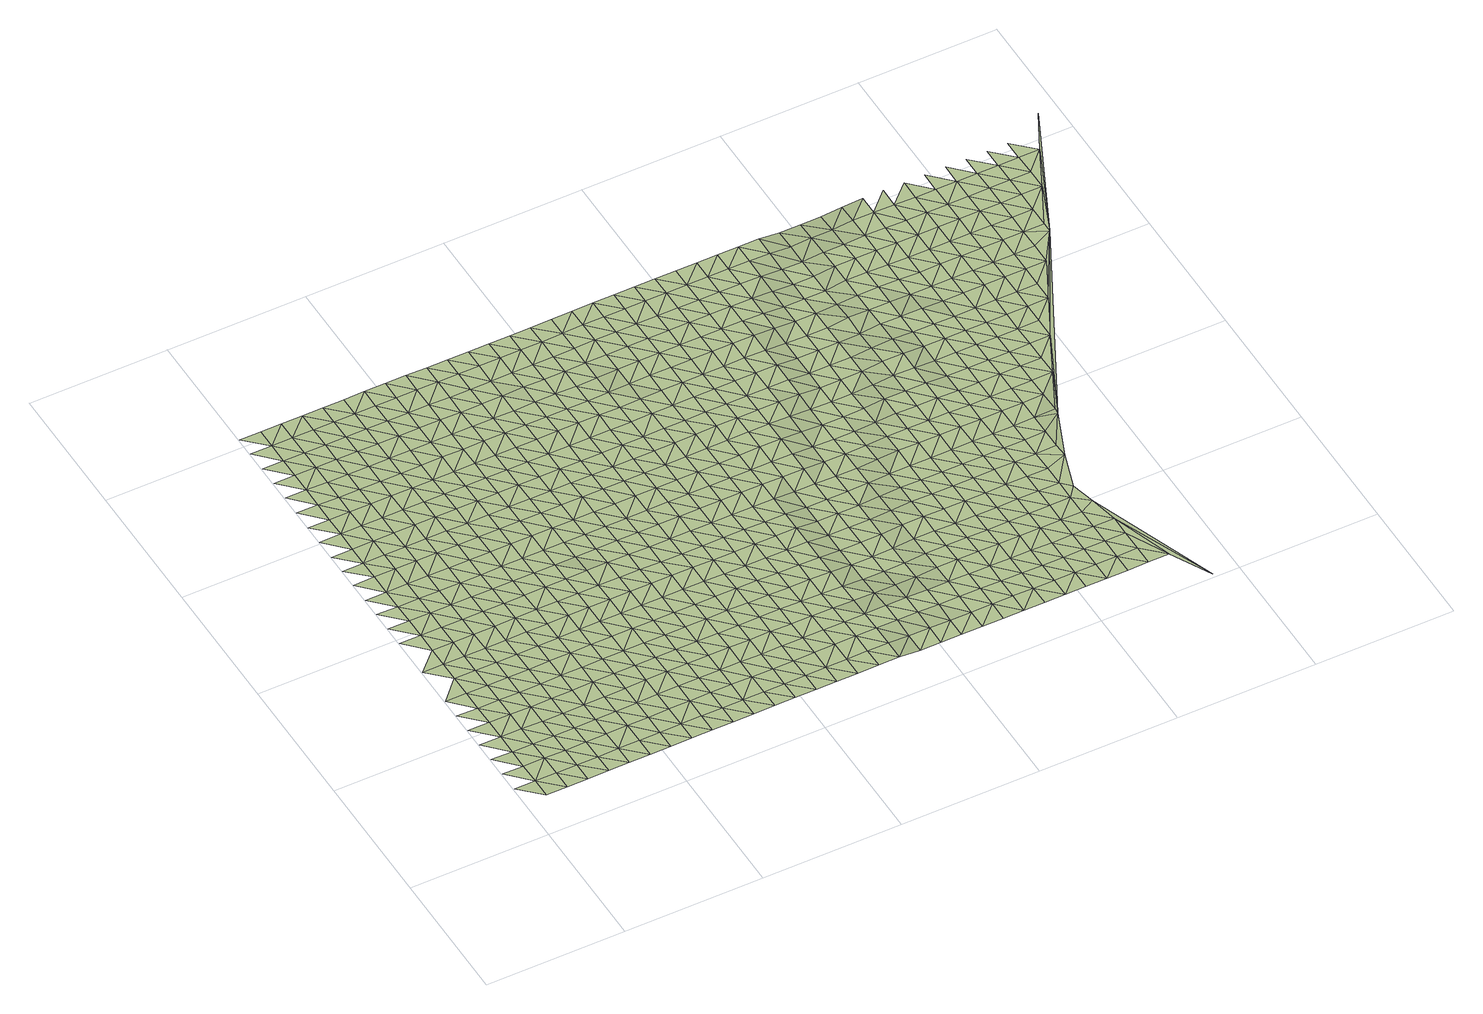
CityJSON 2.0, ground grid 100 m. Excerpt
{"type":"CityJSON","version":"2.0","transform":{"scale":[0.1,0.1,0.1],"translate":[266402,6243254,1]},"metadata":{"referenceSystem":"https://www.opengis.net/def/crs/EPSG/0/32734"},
"CityObjects":{
"terrain1":{"type":"TINRelief","geometry":[{"type":"CompositeSurface","lod":"1","boundaries":[[[0,1,2]],[[3,4,0]],[[0,2,5]],[[6,7,3]],[[8,9,6]],[[3,0,10]],[[5,11,0]],[[6,3,10]],[[0,11,10]],[[12,13,8]],[[8,6,14]],[[15,12,16]],[[11,5,17]],[[10,14,6]],[[18,16,19]],[[10,11,20]],[[8,21,12]],[[14,22,8]],[[17,20,11]],[[18,19,23]],[[16,12,21]],[[8,22,21]],[[24,14,10]],[[20,24,10]],[[16,25,19]],[[26,23,27]],[[28,22,14]],[[25,16,21]],[[20,17,29]],[[26,27,30]],[[24,28,14]],[[19,31,23]],[[19,25,31]],[[24,20,32]],[[21,22,33]],[[28,34,22]],[[23,35,27]],[[36,37,30]],[[20,29,32]],[[25,21,33]],[[22,34,33]],[[35,23,31]],[[28,24,38]],[[39,40,36]],[[32,38,24]],[[30,27,41]],[[25,42,31]],[[27,35,43]],[[34,28,44]],[[42,25,33]],[[30,41,36]],[[32,29,45]],[[27,43,41]],[[46,47,39]],[[38,44,28]],[[35,31,48]],[[49,33,34]],[[48,31,42]],[[50,38,32]],[[51,52,46]],[[34,44,49]],[[39,36,53]],[[35,54,43]],[[36,41,55]],[[50,32,45]],[[42,33,56]],[[54,35,48]],[[46,39,53]],[[57,44,38]],[[36,55,53]],[[49,56,33]],[[58,59,51]],[[50,57,38]],[[43,60,41]],[[48,42,61]],[[43,54,62]],[[51,46,63]],[[44,64,49]],[[65,58,66]],[[56,61,42]],[[60,55,41]],[[50,45,67]],[[43,62,60]],[[53,63,46]],[[57,64,44]],[[48,68,54]],[[69,56,49]],[[70,71,66]],[[48,61,68]],[[55,72,53]],[[51,73,58]],[[63,74,51]],[[64,69,49]],[[57,50,75]],[[62,54,76]],[[55,60,72]],[[50,67,77]],[[78,61,56]],[[66,58,73]],[[79,80,70]],[[51,74,73]],[[68,76,54]],[[81,63,53]],[[64,57,75]],[[50,77,75]],[[69,78,56]],[[81,53,72]],[[62,82,60]],[[68,61,83]],[[84,79,85]],[[76,86,62]],[[70,66,87]],[[88,74,63]],[[69,64,89]],[[73,90,66]],[[78,83,61]],[[72,60,82]],[[91,77,67]],[[62,86,82]],[[81,88,63]],[[75,89,64]],[[87,79,70]],[[92,76,68]],[[87,66,90]],[[93,94,85]],[[83,92,68]],[[77,95,75]],[[72,96,81]],[[78,69,97]],[[73,74,98]],[[88,99,74]],[[89,100,69]],[[101,86,76]],[[102,103,93]],[[96,72,82]],[[77,91,95]],[[85,79,104]],[[78,97,83]],[[73,98,90]],[[79,87,105]],[[74,99,98]],[[69,100,97]],[[92,101,76]],[[106,89,75]],[[93,85,104]],[[88,81,107]],[[108,109,102]],[[105,104,79]],[[81,96,110]],[[106,75,95]],[[86,111,82]],[[87,90,112]],[[101,113,86]],[[88,107,99]],[[114,92,83]],[[115,100,89]],[[81,110,107]],[[112,90,98]],[[83,97,116]],[[96,82,111]],[[102,93,117]],[[95,91,118]],[[119,120,108]],[[86,113,111]],[[106,115,89]],[[121,105,87]],[[101,92,114]],[[104,117,93]],[[83,116,114]],[[100,122,97]],[[112,121,87]],[[123,106,95]],[[96,124,110]],[[99,125,98]],[[99,107,126]],[[127,128,119]],[[100,115,122]],[[108,102,129]],[[113,101,130]],[[117,131,102]],[[123,95,118]],[[124,96,111]],[[104,105,132]],[[97,133,116]],[[112,98,125]],[[121,134,105]],[[99,126,125]],[[114,130,101]],[[119,108,129]],[[110,135,107]],[[106,136,115]],[[102,131,129]],[[137,138,127]],[[133,97,122]],[[117,104,132]],[[111,113,139]],[[132,105,134]],[[136,106,123]],[[110,124,135]],[[116,140,114]],[[139,113,130]],[[141,121,112]],[[127,119,142]],[[107,143,126]],[[112,125,144]],[[116,133,140]],[[124,111,145]],[[131,117,146]],[[118,147,123]],[[122,115,148]],[[129,142,119]],[[143,107,135]],[[115,136,149]],[[121,141,134]],[[130,114,150]],[[145,111,139]],[[112,144,141]],[[132,146,117]],[[125,126,151]],[[133,122,148]],[[150,114,140]],[[148,115,149]],[[131,152,129]],[[127,153,137]],[[124,154,135]],[[126,143,151]],[[142,155,127]],[[136,123,156]],[[146,152,131]],[[154,124,145]],[[123,147,157]],[[132,134,158]],[[133,159,140]],[[139,130,160]],[[144,125,161]],[[134,141,162]],[[127,155,153]],[[150,163,130]],[[142,129,164]],[[143,135,165]],[[156,149,136]],[[123,157,156]],[[159,133,148]],[[151,161,125]],[[146,132,158]],[[145,139,160]],[[152,164,129]],[[158,134,162]],[[165,135,154]],[[160,130,163]],[[166,150,140]],[[141,144,167]],[[155,142,168]],[[143,169,151]],[[166,140,159]],[[161,170,144]],[[152,146,171]],[[172,157,147]],[[148,149,173]],[[164,168,142]],[[169,143,165]],[[149,156,174]],[[167,162,141]],[[154,145,175]],[[150,176,163]],[[160,177,145]],[[144,170,167]],[[158,171,146]],[[159,148,173]],[[161,151,178]],[[176,150,166]],[[173,149,174]],[[164,152,179]],[[157,180,156]],[[153,155,181]],[[165,154,175]],[[145,177,175]],[[178,151,169]],[[168,182,155]],[[152,171,179]],[[157,172,180]],[[183,158,162]],[[166,159,184]],[[185,160,163]],[[170,161,186]],[[162,167,187]],[[155,182,181]],[[163,176,188]],[[168,164,189]],[[169,165,190]],[[191,174,156]],[[173,184,159]],[[186,161,178]],[[158,183,171]],[[160,185,177]],[[179,189,164]],[[183,162,187]],[[175,190,165]],[[180,191,156]],[[185,163,188]],[[170,192,167]],[[182,168,193]],[[176,166,194]],[[174,195,173]],[[192,170,186]],[[184,196,166]],[[175,177,197]],[[179,171,198]],[[178,169,199]],[[180,172,200]],[[189,193,168]],[[190,201,169]],[[191,195,174]],[[187,167,202]],[[194,188,176]],[[185,197,177]],[[183,198,171]],[[166,196,194]],[[203,181,182]],[[186,178,199]],[[204,184,173]],[[202,167,192]],[[169,201,199]],[[205,189,179]],[[206,191,180]],[[207,190,175]],[[182,193,203]],[[195,204,173]],[[187,208,183]],[[197,207,175]],[[198,205,179]],[[206,180,200]],[[209,196,184]],[[185,188,210]],[[192,186,211]],[[208,187,202]],[[188,194,212]],[[213,193,189]],[[214,201,190]],[[195,191,215]],[[203,216,181]],[[204,209,184]],[[199,211,186]],[[210,197,185]],[[217,198,183]],[[205,213,189]],[[207,214,190]],[[191,206,215]],[[212,210,188]],[[194,196,218]],[[217,183,208]],[[202,192,219]],[[193,220,203]],[[204,195,221]],[[211,222,192]],[[209,218,196]],[[207,197,223]],[[205,198,224]],[[199,201,225]],[[206,200,226]],[[213,220,193]],[[214,227,201]],[[215,221,195]],[[208,202,219]],[[228,212,194]],[[223,197,210]],[[192,222,219]],[[217,224,198]],[[229,216,203]],[[211,199,225]],[[230,209,204]],[[201,227,225]],[[218,228,194]],[[231,214,207]],[[220,229,203]],[[230,204,221]],[[213,205,232]],[[217,208,233]],[[234,215,206]],[[224,235,205]],[[207,223,231]],[[226,236,206]],[[218,209,237]],[[210,212,238]],[[222,211,239]],[[219,233,208]],[[228,240,212]],[[220,213,232]],[[227,214,241]],[[215,234,221]],[[205,235,232]],[[206,236,234]],[[229,242,216]],[[237,209,230]],[[225,239,211]],[[238,223,210]],[[241,214,231]],[[238,212,240]],[[222,243,219]],[[224,217,244]],[[245,228,218]],[[233,246,217]],[[229,220,247]],[[239,243,222]],[[218,237,245]],[[224,244,235]],[[225,227,248]],[[236,226,249]],[[230,221,250]],[[232,247,220]],[[217,246,244]],[[241,251,227]],[[252,221,234]],[[233,219,253]],[[231,223,254]],[[240,228,255]],[[223,238,256]],[[239,225,248]],[[250,237,230]],[[243,253,219]],[[227,251,248]],[[255,228,245]],[[250,221,252]],[[232,235,257]],[[236,258,234]],[[242,229,259]],[[254,241,231]],[[254,223,256]],[[247,260,229]],[[246,233,261]],[[244,257,235]],[[258,236,249]],[[243,239,262]],[[238,240,263]],[[253,261,233]],[[229,260,259]],[[255,264,240]],[[265,247,232]],[[251,241,266]],[[245,237,267]],[[234,268,252]],[[237,250,269]],[[248,262,239]],[[256,238,263]],[[257,265,232]],[[268,234,258]],[[241,254,266]],[[263,240,264]],[[246,270,244]],[[267,255,245]],[[261,271,246]],[[267,237,269]],[[253,243,272]],[[273,260,247]],[[248,251,274]],[[262,275,243]],[[256,276,254]],[[270,257,244]],[[258,249,277]],[[250,252,278]],[[265,273,247]],[[246,271,270]],[[266,274,251]],[[252,268,279]],[[261,253,272]],[[264,255,280]],[[276,256,263]],[[243,275,272]],[[260,281,259]],[[282,262,248]],[[269,250,278]],[[280,255,267]],[[278,252,279]],[[258,283,268]],[[284,266,254]],[[274,282,248]],[[260,273,281]],[[285,265,257]],[[271,261,286]],[[257,270,287]],[[284,254,276]],[[258,277,283]],[[269,288,267]],[[263,264,289]],[[290,275,262]],[[272,286,261]],[[280,291,264]],[[265,285,273]],[[274,266,292]],[[279,268,293]],[[257,287,285]],[[294,259,281]],[[288,269,278]],[[282,290,262]],[[276,263,289]],[[266,284,292]],[[283,293,268]],[[289,264,291]],[[272,275,295]],[[271,296,270]],[[297,280,267]],[[286,298,271]],[[282,274,299]],[[297,267,288]],[[290,295,275]],[[284,276,300]],[[287,270,296]],[[283,277,301]],[[281,273,302]],[[278,279,303]],[[273,285,304]],[[271,298,296]],[[292,299,274]],[[293,305,279]],[[306,286,272]],[[280,307,291]],[[289,300,276]],[[294,281,302]],[[288,278,303]],[[295,306,272]],[[302,273,304]],[[307,280,297]],[[303,279,305]],[[308,293,283]],[[284,309,292]],[[290,282,310]],[[299,311,282]],[[285,287,312]],[[313,298,286]],[[296,314,287]],[[300,309,284]],[[301,308,283]],[[297,288,315]],[[289,291,316]],[[290,310,295]],[[306,313,286]],[[282,311,310]],[[291,307,317]],[[312,304,285]],[[318,299,292]],[[319,305,293]],[[287,314,312]],[[320,294,302]],[[303,315,288]],[[300,289,316]],[[318,292,309]],[[308,319,293]],[[316,291,317]],[[296,298,321]],[[313,322,298]],[[323,306,295]],[[324,311,299]],[[307,297,325]],[[305,326,303]],[[295,310,327]],[[315,328,297]],[[309,300,329]],[[296,321,314]],[[308,301,330]],[[302,304,331]],[[304,312,332]],[[298,322,321]],[[318,324,299]],[[319,326,305]],[[313,306,323]],[[325,317,307]],[[329,300,316]],[[295,327,323]],[[297,328,325]],[[320,302,331]],[[311,333,310]],[[334,315,303]],[[331,304,332]],[[312,314,335]],[[336,318,309]],[[311,324,333]],[[326,334,303]],[[322,313,337]],[[308,338,319]],[[336,309,329]],[[314,321,335]],[[330,339,308]],[[340,328,315]],[[316,317,341]],[[310,342,327]],[[323,337,313]],[[317,325,343]],[[344,332,312]],[[318,345,324]],[[326,319,338]],[[308,339,338]],[[331,346,320]],[[334,340,315]],[[342,310,333]],[[329,316,341]],[[347,321,322]],[[335,344,312]],[[345,318,336]],[[341,317,343]],[[327,348,323]],[[325,328,349]],[[347,322,337]],[[332,350,331]],[[327,342,348]],[[340,349,328]],[[336,329,351]],[[321,352,335]],[[333,324,353]],[[339,330,354]],[[355,334,326]],[[344,350,332]],[[324,345,356]],[[338,357,326]],[[337,323,358]],[[359,343,325]],[[341,351,329]],[[352,321,347]],[[360,346,331]],[[342,333,353]],[[340,334,355]],[[358,323,348]],[[353,324,356]],[[349,359,325]],[[326,357,355]],[[350,360,331]],[[361,344,335]],[[345,336,362]],[[338,339,363]],[[343,364,341]],[[335,352,365]],[[351,366,336]],[[354,367,339]],[[347,337,368]],[[349,340,369]],[[342,370,348]],[[358,371,337]],[[359,364,343]],[[350,344,361]],[[362,356,345]],[[338,363,357]],[[335,365,361]],[[339,367,363]],[[360,372,346]],[[336,366,362]],[[355,369,340]],[[370,342,353]],[[352,347,368]],[[373,351,341]],[[368,337,371]],[[374,358,348]],[[375,359,349]],[[364,373,341]],[[360,350,376]],[[357,377,355]],[[374,348,370]],[[375,349,369]],[[378,366,351]],[[352,379,365]],[[353,356,380]],[[367,354,381]],[[361,376,350]],[[356,362,382]],[[357,363,377]],[[358,383,371]],[[364,359,384]],[[373,378,351]],[[379,352,368]],[[370,353,380]],[[385,372,360]],[[369,355,386]],[[383,358,374]],[[380,356,382]],[[384,359,375]],[[365,387,361]],[[388,363,367]],[[362,366,389]],[[385,360,376]],[[386,355,377]],[[365,379,387]],[[388,367,381]],[[378,389,366]],[[368,371,390]],[[374,370,391]],[[373,364,392]],[[371,383,393]],[[384,394,364]],[[376,361,395]],[[396,382,362]],[[375,369,397]],[[363,398,377]],[[399,372,385]],[[386,400,369]],[[380,391,370]],[[379,368,390]],[[378,373,392]],[[395,361,387]],[[390,371,393]],[[398,363,388]],[[389,396,362]],[[364,394,392]],[[397,384,375]],[[397,369,400]],[[383,374,401]],[[380,382,402]],[[403,386,377]],[[391,404,374]],[[389,378,405]],[[379,406,387]],[[385,376,407]],[[395,408,376]],[[396,402,382]],[[403,377,398]],[[401,393,383]],[[388,381,409]],[[394,384,410]],[[392,405,378]],[[374,404,401]],[[406,379,390]],[[407,399,385]],[[411,391,380]],[[386,412,400]],[[407,376,408]],[[384,397,410]],[[413,395,387]],[[398,388,409]],[[402,411,380]],[[409,381,414]],[[412,386,403]],[[389,415,396]],[[392,394,416]],[[413,387,406]],[[405,417,389]],[[390,393,418]],[[419,404,391]],[[393,401,420]],[[410,416,394]],[[395,421,408]],[[402,396,415]],[[397,400,422]],[[403,398,423]],[[399,407,424]],[[389,417,415]],[[400,412,425]],[[411,419,391]],[[406,390,418]],[[426,405,392]],[[421,395,413]],[[418,393,420]],[[409,423,398]],[[401,404,427]],[[422,410,397]],[[422,400,425]],[[416,426,392]],[[419,427,404]],[[428,417,405]],[[413,406,429]],[[411,402,430]],[[407,408,431]],[[412,403,432]],[[408,421,433]],[[415,434,402]],[[423,435,403]],[[436,420,401]],[[409,414,437]],[[416,410,438]],[[426,428,405]],[[418,429,406]],[[424,407,431]],[[432,425,412]],[[411,430,419]],[[427,436,401]],[[431,408,433]],[[402,434,430]],[[438,410,422]],[[403,435,432]],[[423,409,437]],[[437,414,439]],[[421,413,440]],[[418,420,441]],[[415,417,442]],[[429,443,413]],[[428,444,417]],[[426,416,445]],[[436,441,420]],[[438,446,416]],[[440,433,421]],[[415,442,434]],[[422,425,447]],[[448,427,419]],[[435,423,449]],[[413,443,440]],[[450,424,431]],[[417,444,442]],[[425,432,451]],[[419,430,452]],[[453,429,418]],[[428,426,445]],[[449,423,437]],[[416,446,445]],[[427,448,436]],[[447,438,422]],[[441,453,418]],[[447,425,451]],[[419,452,448]],[[434,454,430]],[[435,455,432]],[[444,428,456]],[[457,443,429]],[[431,433,458]],[[433,440,459]],[[434,442,454]],[[455,435,449]],[[437,439,460]],[[446,438,461]],[[445,456,428]],[[453,457,429]],[[441,436,462]],[[450,431,458]],[[430,463,452]],[[451,432,464]],[[436,448,465]],[[458,433,459]],[[438,447,461]],[[440,443,466]],[[449,437,460]],[[463,430,454]],[[460,439,467]],[[464,432,455]],[[453,441,462]],[[444,468,442]],[[445,446,469]],[[436,465,462]],[[456,470,444]],[[457,466,443]],[[451,471,447]],[[461,469,446]],[[472,459,440]],[[442,468,454]],[[448,452,473]],[[455,449,474]],[[458,475,450]],[[444,470,468]],[[471,451,464]],[[452,463,476]],[[477,456,445]],[[457,453,478]],[[466,472,440]],[[460,474,449]],[[473,465,448]],[[479,461,447]],[[462,478,453]],[[469,477,445]],[[452,476,473]],[[458,459,480]],[[463,454,481]],[[479,447,471]],[[482,470,456]],[[464,455,483]],[[472,480,459]],[[481,454,468]],[[474,484,455]],[[465,485,462]],[[457,486,466]],[[460,467,487]],[[461,488,469]],[[477,482,456]],[[478,489,457]],[[490,475,458]],[[476,463,491]],[[471,464,483]],[[465,473,485]],[[488,461,479]],[[455,484,483]],[[472,466,486]],[[474,460,487]],[[457,489,486]],[[491,463,481]],[[487,467,492]],[[480,490,458]],[[493,478,462]],[[468,470,494]],[[482,495,470]],[[479,471,496]],[[477,469,497]],[[493,462,485]],[[469,488,498]],[[468,494,481]],[[473,476,499]],[[484,474,500]],[[490,501,475]],[[470,495,494]],[[483,496,471]],[[476,491,502]],[[480,472,503]],[[504,489,478]],[[482,477,497]],[[486,505,472]],[[487,500,474]],[[469,498,497]],[[485,473,499]],[[493,504,478]],[[476,502,499]],[[480,503,490]],[[488,479,506]],[[484,507,483]],[[472,505,503]],[[496,508,479]],[[495,482,509]],[[491,481,510]],[[481,494,511]],[[500,507,484]],[[485,512,493]],[[486,489,513]],[[487,492,514]],[[506,498,488]],[[497,509,482]],[[504,515,489]],[[479,508,506]],[[502,491,510]],[[496,483,516]],[[512,485,499]],[[481,511,510]],[[486,513,505]],[[500,487,514]],[[501,490,517]],[[489,515,513]],[[514,492,518]],[[490,503,519]],[[507,516,483]],[[495,520,494]],[[498,521,497]],[[509,522,495]],[[504,493,523]],[[508,496,524]],[[493,512,525]],[[490,519,517]],[[498,506,521]],[[505,526,503]],[[520,511,494]],[[499,502,527]],[[507,500,528]],[[495,522,520]],[[516,524,496]],[[510,529,502]],[[504,523,515]],[[530,509,497]],[[505,513,526]],[[493,525,523]],[[514,528,500]],[[512,499,527]],[[530,497,521]],[[502,529,527]],[[503,531,519]],[[506,508,532]],[[524,533,508]],[[534,522,509]],[[535,510,511]],[[518,536,514]],[[516,507,537]],[[531,503,526]],[[511,520,538]],[[528,539,507]],[[512,540,525]],[[541,513,515]],[[521,506,532]],[[530,534,509]],[[515,523,542]],[[508,533,532]],[[510,535,529]],[[524,516,537]],[[540,512,527]],[[511,538,535]],[[507,539,537]],[[513,541,526]],[[543,528,514]],[[519,544,517]],[[515,542,541]],[[519,531,545]],[[525,546,523]],[[520,522,547]],[[521,548,530]],[[534,549,522]],[[536,543,514]],[[533,524,550]],[[527,529,551]],[[525,540,546]],[[519,545,544]],[[548,521,532]],[[531,526,552]],[[538,520,547]],[[553,539,528]],[[522,549,547]],[[537,550,524]],[[529,535,551]],[[523,554,542]],[[552,526,541]],[[543,553,528]],[[534,530,555]],[[556,540,527]],[[554,523,546]],[[530,548,557]],[[545,531,558]],[[538,559,535]],[[532,533,560]],[[537,539,561]],[[550,562,533]],[[551,556,527]],[[534,555,549]],[[541,542,563]],[[558,531,552]],[[530,557,555]],[[559,538,547]],[[553,561,539]],[[546,540,564]],[[543,536,565]],[[548,532,560]],[[563,542,554]],[[533,562,560]],[[566,544,545]],[[567,550,537]],[[551,535,568]],[[556,564,540]],[[552,541,569]],[[553,543,565]],[[568,535,559]],[[536,570,565]],[[558,566,545]],[[561,567,537]],[[571,554,546]],[[547,549,572]],[[548,573,557]],[[569,541,563]],[[549,555,574]],[[575,562,550]],[[564,571,546]],[[573,548,560]],[[576,558,552]],[[547,572,559]],[[577,556,551]],[[561,553,578]],[[566,579,544]],[[549,574,572]],[[567,575,550]],[[551,568,580]],[[557,581,555]],[[552,569,576]],[[565,578,553]],[[556,577,564]],[[563,554,582]],[[560,562,583]],[[571,584,554]],[[557,573,581]],[[551,580,577]],[[575,583,562]],[[555,585,574]],[[582,569,563]],[[586,568,559]],[[570,587,565]],[[588,566,558]],[[567,561,589]],[[590,558,576]],[[582,554,584]],[[559,572,591]],[[578,592,561]],[[593,573,560]],[[585,555,581]],[[594,571,564]],[[566,588,579]],[[580,568,586]],[[575,567,589]],[[564,577,595]],[[588,558,590]],[[559,591,586]],[[583,593,560]],[[561,592,589]],[[578,565,596]],[[574,597,572]],[[576,569,598]],[[571,594,584]],[[581,573,599]],[[564,595,594]],[[597,574,585]],[[587,596,565]],[[569,582,600]],[[583,575,601]],[[593,599,573]],[[598,590,576]],[[572,602,591]],[[577,580,603]],[[592,578,604]],[[598,569,600]],[[579,588,605]],[[589,601,575]],[[586,606,580]],[[607,585,581]],[[602,572,597]],[[596,604,578]],[[603,595,577]],[[582,584,608]],[[584,594,609]],[[599,607,581]],[[580,606,603]],[[591,610,586]],[[593,583,611]],[[601,612,583]],[[600,582,608]],[[589,592,613]],[[588,590,614]],[[590,598,615]],[[608,584,609]],[[591,602,610]],[[604,616,592]],[[597,585,617]],[[596,587,618]],[[599,593,611]],[[607,619,585]],[[583,612,611]],[[594,595,620]],[[601,589,613]],[[614,605,588]],[[606,586,621]],[[595,603,622]],[[614,590,615]],[[592,616,613]],[[600,623,598]],[[604,596,618]],[[602,597,617]],[[617,585,619]],[[621,586,610]],[[587,624,618]],[[620,609,594]],[[607,599,625]],[[595,622,620]],[[623,600,608]],[[612,601,626]],[[625,599,611]],[[615,598,627]],[[602,628,610]],[[603,606,629]],[[616,604,630]],[[605,614,631]],[[626,601,613]],[[621,632,606]],[[619,607,633]],[[627,598,623]],[[628,602,617]],[[618,630,604]],[[622,603,629]],[[634,608,609]],[[612,635,611]],[[609,620,636]],[[633,607,625]],[[606,632,629]],[[637,621,610]],[[615,638,614]],[[635,612,626]],[[608,634,623]],[[624,639,618]],[[613,616,640]],[[638,615,627]],[[634,609,636]],[[637,610,628]],[[630,641,616]],[[622,642,620]],[[617,619,643]],[[625,611,644]],[[633,645,619]],[[621,646,632]],[[631,614,647]],[[626,613,640]],[[629,642,622]],[[644,611,635]],[[616,641,640]],[[630,618,648]],[[628,617,643]],[[643,619,645]],[[646,621,637]],[[647,614,638]],[[627,623,649]],[[636,620,650]],[[633,625,651]],[[623,634,652]],[[648,618,639]],[[635,626,653]],[[642,650,620]],[[625,644,651]],[[638,627,649]],[[637,628,654]],[[655,629,632]],[[641,630,656]],[[623,652,649]],[[657,631,647]],[[640,653,626]],[[632,646,658]],[[645,633,659]],[[643,654,628]],[[656,630,648]],[[629,655,642]],[[634,636,660]],[[635,661,644]],[[650,662,636]],[[651,659,633]],[[632,658,655]],[[647,638,663]],[[641,664,640]],[[653,661,635]],[[660,652,634]],[[646,637,665]],[[649,663,638]],[[660,636,662]],[[654,666,637]],[[664,641,656]],[[643,645,667]],[[648,639,668]],[[651,644,669]],[[659,670,645]],[[671,650,642]],[[665,658,646]],[[653,640,672]],[[642,655,673]],[[637,666,665]],[[661,669,644]],[[652,674,649]],[[656,648,668]],[[647,675,657]],[[654,643,667]],[[667,645,670]],[[639,676,668]],[[663,677,647]],[[672,640,664]],[[650,671,662]],[[678,659,651]],[[642,673,671]],[[652,660,674]],[[661,653,679]],[[647,677,675]],[[669,678,651]],[[680,663,649]],[[666,654,681]],[[655,658,682]],[[664,656,683]],[[679,653,672]],[[658,665,684]],[[685,670,659]],[[680,649,674]],[[667,681,654]],[[683,656,668]],[[682,673,655]],[[660,662,686]],[[661,687,669]],[[662,671,688]],[[658,684,682]],[[678,685,659]],[[666,689,665]],[[690,677,663]],[[672,664,691]],[[661,679,687]],[[674,660,686]],[[676,692,668]],[[680,690,663]],[[686,662,688]],[[681,689,666]],[[691,664,683]],[[667,670,693]],[[685,694,670]],[[671,673,695]],[[684,665,696]],[[678,669,697]],[[673,682,698]],[[669,687,699]],[[674,700,680]],[[683,668,701]],[[675,677,702]],[[681,667,693]],[[672,703,679]],[[693,670,694]],[[689,696,665]],[[690,704,677]],[[691,705,672]],[[695,688,671]],[[685,678,697]],[[673,698,695]],[[700,674,686]],[[701,668,692]],[[669,699,697]],[[687,679,703]],[[684,706,682]],[[677,704,702]],[[672,705,703]],[[691,683,707]],[[696,706,684]],[[690,680,708]],[[694,685,709]],[[689,681,710]],[[680,700,711]],[[683,701,707]],[[693,712,681]],[[698,682,713]],[[686,688,714]],[[687,715,699]],[[688,695,716]],[[697,709,685]],[[690,708,704]],[[696,689,710]],[[705,691,717]],[[680,711,708]],[[681,712,710]],[[706,713,682]],[[715,687,703]],[[700,686,714]],[[701,692,718]],[[714,688,716]],[[707,717,691]],[[698,719,695]],[[720,693,694]],[[697,699,721]],[[709,722,694]],[[705,723,703]],[[718,707,701]],[[706,696,724]],[[713,719,698]],[[715,721,699]],[[705,717,723]],[[700,725,711]],[[704,726,702]],[[693,720,712]],[[720,694,722]],[[710,724,696]],[[704,708,727]],[[715,703,728]],[[716,695,729]],[[707,718,717]],[[730,709,697]],[[725,700,714]],[[703,723,728]],[[719,729,695]],[[704,727,726]],[[721,730,697]],[[711,731,708]],[[710,712,732]],[[713,706,733]],[[724,734,706]],[[735,717,718]],[[735,723,717]],[[716,736,714]],[[737,722,709]],[[711,725,731]],[[720,732,712]],[[719,713,733]],[[729,736,716]],[[730,737,709]],[[706,734,733]],[[708,738,727]],[[739,724,710]],[[715,728,740]],[[721,715,740]],[[725,714,741]],[[738,708,731]],[[732,739,710]],[[729,719,742]],[[720,722,743]],[[737,744,722]],[[736,741,714]],[[730,721,740]],[[726,727,745]],[[746,734,724]],[[733,742,719]],[[725,747,731]],[[743,732,720]],[[743,722,744]],[[739,746,724]],[[727,738,745]],[[741,747,725]],[[736,729,748]],[[749,737,730]],[[742,750,729]],[[740,751,730]],[[738,731,752]],[[739,732,753]],[[733,734,754]],[[745,755,726]],[[746,756,734]],[[741,736,748]],[[737,749,744]],[[747,752,731]],[[729,750,748]],[[753,732,743]],[[730,751,749]],[[742,733,754]],[[734,756,754]],[[738,757,745]],[[758,746,739]],[[747,741,759]],[[752,757,738]],[[739,753,758]],[[750,742,760]],[[743,744,761]],[[744,749,762]],[[748,759,741]],[[755,745,763]],[[756,746,764]],[[754,760,742]],[[761,753,743]],[[761,744,762]],[[764,746,758]],[[757,763,745]],[[747,765,752]],[[750,766,748]],[[751,740,767]],[[759,768,747]],[[760,766,750]],[[749,751,767]],[[757,752,765]],[[754,756,769]],[[747,768,765]],[[763,770,755]],[[764,771,756]],[[759,748,772]],[[758,753,773]],[[753,761,774]],[[767,762,749]],[[760,754,769]],[[766,772,748]],[[756,771,769]],[[773,764,758]],[[773,753,774]],[[768,759,775]],[[763,757,776]],[[765,777,757]],[[766,760,778]],[[761,762,779]],[[772,775,759]],[[762,767,780]],[[763,776,770]],[[771,764,781]],[[769,778,760]],[[757,777,776]],[[774,761,779]],[[779,762,780]],[[764,773,781]],[[765,768,782]],[[775,783,768]],[[772,766,784]],[[769,771,785]],[[778,786,766]],[[765,782,777]],[[774,787,773]],[[768,783,782]],[[770,776,788]],[[781,785,771]],[[775,772,784]],[[766,786,784]],[[787,774,779]],[[789,778,769]],[[790,781,773]],[[777,791,776]],[[785,789,769]],[[783,775,792]],[[777,782,791]],[[773,787,790]],[[793,780,767]],[[794,786,778]],[[784,792,775]],[[779,780,793]],[[785,781,795]],[[776,796,788]],[[789,794,778]],[[790,795,781]],[[796,776,791]],[[783,797,782]],[[784,786,798]],[[779,793,787]],[[792,799,783]],[[789,785,800]],[[794,798,786]],[[782,797,791]],[[790,787,793]],[[783,799,797]],[[801,788,796]],[[785,795,800]],[[802,792,784]],[[794,789,803]],[[798,802,784]],[[796,791,804]],[[795,790,805]],[[800,803,789]],[[806,799,792]],[[797,804,791]],[[793,805,790]],[[798,794,807]],[[767,808,793]],[[802,806,792]],[[795,809,800]],[[803,807,794]],[[801,796,810]],[[805,809,795]],[[804,811,796]],[[797,799,812]],[[813,802,798]],[[806,814,799]],[[803,800,815]],[[813,798,807]],[[810,796,811]],[[797,812,804]],[[799,814,812]],[[809,815,800]],[[807,803,816]],[[817,806,802]],[[805,793,808]],[[802,813,818]],[[815,816,803]],[[806,817,814]],[[809,805,808]],[[804,819,811]],[[804,812,820]],[[802,818,817]],[[813,807,821]],[[808,815,809]],[[816,822,807]],[[804,820,819]],[[810,811,823]],[[814,824,812]],[[818,813,821]],[[821,807,822]],[[814,817,825]],[[823,811,819]],[[824,820,812]],[[826,816,815]],[[814,825,824]],[[815,808,827]],[[816,826,822]],[[817,818,828]],[[821,829,818]],[[815,827,826]],[[819,820,830]],[[828,825,817]],[[830,820,824]],[[818,829,828]],[[831,821,822]],[[808,767,832]],[[822,826,833]],[[819,830,834]],[[824,825,835]],[[821,831,829]],[[827,808,836]],[[831,822,833]],[[825,828,837]],[[838,819,834]],[[826,827,836]],[[825,837,835]],[[830,824,839]],[[828,829,840]],[[836,833,826]],[[840,829,831]],[[839,834,830]],[[839,824,835]],[[841,837,828]],[[840,841,828]],[[831,833,842]],[[833,836,843]],[[834,839,844]],[[835,837,845]],[[842,840,831]],[[842,833,843]],[[841,846,837]],[[847,834,844]],[[835,845,839]],[[837,846,845]],[[848,841,840]],[[840,842,849]],[[808,832,836]],[[844,839,850]],[[843,836,851]],[[841,848,846]],[[850,839,845]],[[848,840,849]],[[842,843,851]],[[844,852,847]],[[852,844,850]],[[845,846,853]],[[849,842,851]],[[846,848,854]],[[845,853,850]],[[846,854,853]],[[848,849,855]],[[851,856,849]],[[832,851,836]],[[855,854,848]],[[852,850,857]],[[850,853,858]],[[849,856,855]],[[852,857,859]],[[850,858,857]],[[860,853,854]],[[860,854,855]],[[851,832,856]],[[853,861,858]],[[861,853,860]],[[832,855,856]],[[858,862,857]],[[858,861,862]],[[860,855,863]],[[864,855,832]],[[857,865,866]],[[861,860,863]],[[863,855,864]],[[865,857,862]],[[861,867,862]],[[867,861,863]],[[865,862,868]],[[868,862,867]],[[832,869,864]],[[863,864,869]],[[870,871,865]],[[870,865,868]],[[867,863,869]],[[868,867,869]],[[868,872,870]],[[872,868,869]],[[832,873,869]],[[874,870,875]],[[870,872,875]],[[872,869,873]],[[875,872,873]],[[876,873,832]],[[873,877,875]]]}]}
},
"vertices":[
[153,450,19],[3,450,20],[153,305,21],[153,605,17],[3,605,18],[304,305,21],[153,755,16],[3,755,18],[153,905,17],[3,905,18],[304,605,17],[304,450,19],[153,1055,17],[3,1055,17],[304,755,16],[3,1205,18],[153,1205,16],[454,305,21],[3,1355,18],[153,1355,17],[454,450,18],[304,1055,17],[304,905,17],[153,1510,17],[454,605,16],[304,1205,16],[3,1655,18],[153,1655,17],[454,755,15],[604,305,22],[153,1800,17],[304,1355,17],[604,450,19],[454,1055,15],[454,905,15],[304,1510,17],[153,1955,16],[3,1955,17],[604,605,17],[153,2105,15],[3,2105,15],[304,1800,17],[454,1205,15],[304,1655,17],[604,755,15],[754,305,22],[153,2255,14],[3,2255,15],[454,1355,16],[604,905,15],[754,450,21],[153,2405,14],[3,2405,14],[304,2105,15],[454,1510,17],[304,1955,16],[604,1055,16],[754,605,20],[153,2560,14],[3,2560,13],[454,1800,17],[604,1205,17],[454,1655,17],[304,2255,14],[754,755,18],[3,2705,13],[153,2705,13],[904,305,23],[604,1355,18],[754,905,18],[153,2850,13],[3,2850,12],[454,1955,16],[304,2560,14],[304,2405,14],[904,605,22],[604,1510,18],[904,450,22],[754,1055,18],[153,3005,13],[3,3005,12],[454,2105,15],[604,1800,18],[754,1205,20],[3,3155,12],[153,3155,12],[604,1655,18],[304,2850,13],[454,2255,13],[904,755,20],[304,2705,13],[1055,305,25],[754,1355,21],[153,3305,13],[3,3305,13],[1055,450,23],[604,1955,16],[904,1055,21],[454,2560,14],[454,2405,14],[904,905,20],[754,1510,21],[153,3455,17],[3,3455,17],[304,3155,12],[304,3005,13],[1055,605,24],[604,2255,13],[153,3605,17],[3,3605,17],[604,2105,15],[754,1800,21],[454,2705,14],[754,1655,21],[904,1355,22],[1055,755,24],[904,1205,22],[304,3305,11],[1205,305,26],[153,3755,17],[3,3755,17],[454,2850,13],[1055,905,24],[1205,450,25],[754,1955,17],[604,2560,14],[604,2405,14],[153,3910,18],[3,3910,18],[304,3605,17],[904,1510,23],[304,3455,15],[454,3155,11],[1055,1055,24],[454,3005,13],[754,2105,15],[1205,605,26],[153,4055,18],[3,4055,18],[904,1655,23],[1055,1205,24],[604,2850,13],[304,3755,18],[754,2255,13],[604,2705,14],[904,1800,23],[454,3305,10],[1355,305,27],[1205,905,27],[1205,755,27],[1055,1355,25],[754,2405,14],[454,3455,13],[304,4055,19],[904,1955,18],[304,3910,19],[1355,605,28],[1355,450,25],[604,3155,11],[1205,1055,26],[1055,1655,25],[754,2560,14],[604,3005,13],[1055,1510,25],[454,3605,17],[904,2105,15],[1205,1205,26],[754,2850,14],[454,3755,17],[904,2255,14],[754,2705,13],[604,3305,10],[1505,305,29],[1355,905,30],[1355,755,30],[1055,1955,19],[1205,1355,26],[1055,1800,25],[904,2405,14],[604,3455,12],[1505,450,26],[454,4055,19],[454,3910,18],[754,3155,11],[1355,1055,26],[1205,1655,26],[904,2560,14],[754,3005,14],[1205,1510,26],[604,3605,17],[1055,2105,15],[1505,605,29],[904,2705,12],[604,3755,17],[1355,1355,26],[1505,755,30],[1355,1205,26],[1205,1800,25],[754,3305,11],[1055,2405,14],[1655,305,29],[1055,2255,14],[904,2850,14],[604,3910,18],[1505,905,30],[754,3455,12],[1655,450,26],[1205,1955,22],[904,3005,14],[1505,1055,26],[1355,1655,25],[1055,2560,14],[1355,1510,25],[754,3605,15],[1205,2105,16],[1655,605,29],[604,4055,19],[904,3155,11],[1505,1205,25],[1055,2850,13],[754,3755,16],[1655,755,30],[1055,2705,13],[1355,1800,25],[904,3305,11],[1205,2405,14],[1806,305,29],[1205,2255,15],[1505,1355,24],[754,3910,15],[1655,905,30],[1355,1955,23],[904,3605,15],[1055,3005,13],[1806,605,28],[904,3455,12],[1806,450,27],[1655,1055,26],[1505,1655,24],[1205,2560,14],[1505,1510,24],[1355,2105,16],[754,4055,16],[1205,2705,14],[1055,3305,11],[1655,1205,25],[1055,3155,11],[904,3755,17],[1355,2405,13],[1956,305,30],[1806,905,30],[1355,2255,15],[1806,755,30],[1205,2850,13],[1505,1955,23],[1655,1355,24],[1505,1800,24],[1055,3455,12],[1956,450,27],[904,4055,19],[904,3910,16],[1205,3005,13],[1355,2560,14],[1655,1655,24],[1655,1510,24],[1055,3605,13],[1505,2105,17],[1806,1205,26],[1956,605,27],[1806,1055,27],[1205,3305,10],[1205,3155,12],[1355,2850,15],[1055,3755,16],[1505,2255,15],[1355,2705,15],[1655,1800,24],[2106,305,29],[1956,905,27],[1956,755,27],[1806,1355,25],[1055,3910,17],[1505,2405,13],[2106,450,28],[1655,1955,23],[1205,3605,12],[1355,3005,15],[1205,3455,11],[1956,1055,27],[1806,1655,24],[1505,2560,14],[1806,1510,24],[1655,2105,17],[2106,605,27],[1055,4055,19],[1505,2705,14],[1355,3305,11],[1956,1205,27],[1355,3155,12],[1655,2255,15],[1806,1800,21],[2256,305,31],[1205,3910,16],[2106,905,28],[1205,3755,16],[2106,755,28],[1505,2850,14],[1956,1355,26],[2256,450,29],[1806,1955,21],[1655,2560,14],[1655,2405,13],[1355,3605,10],[1505,3005,14],[1355,3455,11],[2106,1055,28],[1956,1655,22],[1956,1510,22],[1806,2105,18],[2256,605,30],[1205,4055,19],[1505,3305,11],[1505,3155,14],[1655,2850,14],[1806,2255,15],[2106,1355,24],[2256,755,28],[1655,2705,14],[2106,1205,26],[1956,1800,21],[2406,305,32],[1355,3910,17],[1355,3755,13],[1806,2405,13],[2256,905,27],[1505,3455,11],[1956,1955,20],[1655,3005,14],[2406,605,31],[2406,450,30],[2256,1055,27],[2106,1655,21],[1806,2560,14],[2106,1510,21],[1505,3605,10],[1956,2105,18],[1355,4055,17],[1655,3155,14],[1806,2705,14],[2256,1205,25],[1505,3755,13],[2106,1800,21],[1655,3305,12],[1956,2405,14],[2557,305,34],[2406,905,27],[1956,2255,16],[2406,755,28],[1806,2850,13],[2256,1355,23],[1505,3910,17],[1655,3605,10],[2106,2105,18],[2557,605,32],[2256,1510,21],[1655,3455,10],[2106,1955,20],[2557,450,32],[1806,3155,15],[2406,1055,25],[1956,2560,14],[1806,3005,13],[1505,4055,17],[2256,1655,21],[1956,2705,14],[2406,1205,22],[1655,3755,13],[2557,755,29],[2256,1800,21],[1806,3305,14],[2106,2405,14],[2707,305,35],[2106,2255,16],[1956,2850,14],[2406,1355,21],[1655,3910,17],[2557,905,24],[1806,3455,14],[2707,450,32],[2256,1955,20],[1956,3155,16],[2106,2560,13],[2406,1655,21],[1956,3005,14],[2406,1510,21],[1806,3605,19],[2256,2105,19],[2557,1205,20],[2707,605,33],[1655,4055,16],[2557,1055,20],[2106,2850,14],[2256,2255,16],[2707,755,30],[2106,2705,14],[2406,1800,21],[1956,3305,13],[1806,3910,17],[1806,3755,16],[2857,450,24],[2557,1355,21],[2256,2405,14],[2707,905,19],[1956,3455,14],[2857,305,19],[2406,2105,18],[2557,1510,20],[2406,1955,20],[2106,3155,15],[2256,2560,13],[2106,3005,14],[1956,3605,17],[2707,1205,16],[2857,605,33],[1806,4055,16],[2707,1055,17],[2557,1655,20],[2256,2705,14],[2557,1800,20],[2106,3305,13],[2406,2405,14],[1956,3910,16],[2857,905,16],[1956,3755,15],[2406,2255,16],[2857,755,31],[2256,2850,14],[3007,450,24],[2707,1355,16],[3007,305,19],[2106,3605,14],[2256,3005,14],[2557,2105,17],[2106,3455,13],[2557,1955,20],[2707,1655,18],[2707,1510,18],[2857,1205,5],[2406,2705,14],[3007,605,33],[1956,4055,16],[2857,1055,7],[2406,2560,13],[2256,3155,14],[2557,2255,16],[3007,755,31],[2707,1800,20],[2256,3305,15],[2106,3910,17],[2106,3755,15],[3157,450,21],[2857,1355,5],[2406,3005,16],[2557,2405,15],[3007,905,16],[2406,2850,16],[2256,3455,15],[3157,305,20],[2707,2105,17],[2857,1510,5],[2707,1955,19],[3007,1055,7],[2256,3605,18],[2557,2705,18],[3157,605,30],[2106,4055,17],[2557,2560,15],[2857,1655,5],[2406,3155,16],[3007,1205,5],[2256,3755,18],[2707,2255,18],[2857,1800,5],[3157,905,15],[3157,755,29],[2557,2850,18],[2406,3455,22],[3308,450,21],[3007,1355,5],[2406,3305,22],[2256,3910,19],[2707,2405,19],[3308,305,20],[2557,3005,18],[2857,2105,12],[2857,1955,7],[3157,1055,11],[3007,1655,5],[3007,1510,5],[2707,2705,20],[3308,605,27],[2256,4055,18],[2707,2560,19],[2406,3755,22],[2557,3155,20],[2406,3605,22],[3157,1355,7],[3308,755,31],[3157,1205,8],[3007,1800,5],[2857,2405,22],[2857,2255,17],[2707,2850,21],[2557,3455,25],[3458,450,24],[2557,3305,24],[3308,905,26],[2406,4055,21],[3458,305,22],[2406,3910,23],[3007,2105,12],[3157,1510,5],[3007,1955,7],[2707,3155,22],[3308,1055,25],[2707,3005,21],[2557,3605,24],[2857,2705,22],[3458,605,27],[2857,2560,22],[3157,1655,5],[2557,3755,23],[3308,1355,19],[3308,1205,22],[3157,1800,4],[3007,2405,22],[3608,305,21],[3458,905,27],[3007,2255,17],[3458,755,29],[2857,2850,22],[2707,3455,23],[2707,3305,22],[3608,450,22],[2557,4055,23],[2557,3910,23],[2857,3005,22],[3157,2105,4],[3308,1510,13],[3157,1955,4],[3458,1055,24],[3007,2560,22],[2707,3605,23],[3608,605,25],[2857,3155,22],[3308,1800,7],[3007,2705,22],[3308,1655,13],[2707,3755,23],[3157,2255,6],[3458,1355,21],[3608,755,26],[3458,1205,22],[2857,3305,22],[3007,2850,22],[3758,450,19],[2707,3910,23],[3608,905,26],[3157,2405,11],[2857,3455,23],[3758,305,20],[3007,3005,22],[3308,2105,4],[3458,1510,20],[3308,1955,5],[3608,1055,23],[2857,3605,23],[3157,2705,22],[3758,605,22],[2707,4055,24],[3157,2560,18],[3458,1655,20],[3007,3305,22],[3608,1205,20],[3007,3155,22],[3458,1800,17],[3308,2405,4],[3908,305,18],[2857,3910,23],[3758,905,24],[2857,3755,23],[3308,2255,4],[3758,755,24],[3608,1355,18],[3157,3005,22],[3157,2850,22],[3908,450,18],[3458,1955,13],[3007,3605,23],[3608,1510,18],[3007,3455,23],[3758,1055,20],[3458,2105,7],[3308,2705,14],[3908,605,20],[2857,4055,24],[3308,2560,7],[3608,1655,18],[3157,3305,23],[3157,3155,22],[3458,2255,5],[3758,1355,17],[3758,1205,18],[3908,905,23],[3007,3910,23],[3007,3755,22],[3908,755,22],[3608,1955,19],[4058,450,18],[3608,1800,19],[3308,3005,18],[3458,2405,4],[3308,2850,18],[3157,3455,23],[4058,305,18],[3758,1510,16],[3908,1055,21],[3157,3605,24],[3608,2105,17],[3458,2705,4],[4058,605,19],[3007,4055,24],[3458,2560,4],[3758,1655,16],[3308,3305,22],[3908,1205,19],[3308,3155,21],[3608,2255,12],[3157,3755,23],[4208,305,19],[4058,905,23],[4058,755,20],[3458,2850,6],[3758,1955,16],[3908,1355,18],[3758,1800,16],[3608,2405,7],[3157,3910,23],[4208,450,19],[3308,3605,22],[3458,3005,6],[3908,1510,17],[3308,3455,22],[4058,1055,22],[3758,2105,18],[3608,2705,4],[4208,605,21],[3157,4055,23],[3608,2560,4],[3908,1655,17],[3458,3305,15],[4058,1205,21],[3458,3155,9],[3308,3755,22],[4208,755,21],[3758,2405,20],[3758,2255,22],[3908,1955,15],[4359,450,19],[4058,1355,20],[3908,1800,15],[3608,3005,4],[4208,905,24],[3608,2850,4],[3458,3455,18],[3308,4055,23],[4359,305,19],[3308,3910,23],[4058,1510,20],[4208,1055,22],[3458,3605,21],[3908,2105,14],[3758,2705,6],[4359,605,21],[3758,2560,13],[4058,1655,19],[3608,3305,4],[4208,1205,22],[3608,3155,5],[3908,2255,18],[3458,3755,21],[4359,755,21],[4509,305,21],[4058,1955,16],[4058,1800,19],[3758,3005,5],[3908,2405,21],[4208,1510,18],[3758,2850,5],[4208,1355,20],[3608,3455,7],[4509,450,21],[3458,4055,23],[4359,1055,22],[3458,3910,22],[4359,905,24],[3908,2560,23],[4509,605,22],[3608,3755,19],[4208,1655,17],[4058,2255,17],[3608,3605,14],[4058,2105,15],[3908,2705,24],[3758,3305,4],[4359,1205,22],[3758,3155,4],[4509,755,22],[4659,305,23],[3908,2850,21],[4208,1955,14],[4359,1355,20],[4208,1800,17],[4466,964,24],[4058,2405,18],[3758,3455,4],[3608,4055,21],[3608,3910,21],[4425,1135,22],[3908,3005,12],[4359,1510,18],[3758,3605,4],[4208,2105,13],[4058,2705,24],[4058,2560,20],[4809,5,34],[3908,3155,27],[4359,1655,17],[3758,3755,9],[4208,2255,11],[4513,1408,21],[3908,3305,12],[4058,2850,28],[4359,1955,14],[4359,1800,17],[3758,3910,17],[4208,2405,11],[3908,3455,6],[4058,3155,23],[4509,1655,19],[4058,3005,27],[4509,1510,19],[3908,3605,5],[4359,2105,13],[4208,2705,15],[3758,4055,20],[4208,2560,13],[3908,3755,4],[4359,2255,11],[4058,3305,25],[4208,2850,18],[4509,1955,16],[4509,1800,19],[3908,3910,4],[4359,2405,11],[4058,3605,24],[4208,3005,23],[4652,1754,26],[4058,3455,25],[4359,2705,15],[3908,4055,5],[4359,2560,13],[4208,3155,23],[4509,2255,13],[4509,2105,14],[4208,3305,25],[4058,3910,11],[4058,3755,19],[4359,2850,18],[4659,1955,20],[4659,1800,26],[4509,2405,11],[4208,3605,24],[4208,3455,25],[4359,3155,16],[4509,2560,13],[4359,3005,23],[4659,2105,17],[4058,4055,4],[4509,2705,15],[4659,2255,15],[4208,3755,19],[4359,3305,20],[4809,2105,18],[4509,2850,16],[4659,2405,12],[4208,3910,11],[4359,3605,23],[4509,3005,16],[4359,3455,22],[4659,2560,12],[4208,4055,4],[4509,3155,16],[4659,2705,15],[4359,3755,25],[4809,2255,16],[4509,3305,15],[4659,2850,17],[4959,2405,14],[4809,2405,14],[4359,4055,18],[4359,3910,25],[4509,3605,19],[4659,3005,16],[4509,3455,17],[4809,2560,12],[4809,2705,16],[4659,3305,16],[4659,3155,17],[4509,3910,25],[4509,3755,22],[4809,3005,17],[4809,2850,18],[4509,4055,27],[4659,3605,16],[4659,3455,17],[4959,2705,16],[4959,2560,13],[4809,3305,17],[4809,3155,18],[4659,3755,18],[4959,3005,18],[5410,3232,18],[4959,2850,19],[4659,3910,21],[4809,3605,17],[5110,2705,16],[4809,3455,17],[4659,4055,25],[4809,3755,16],[4959,3155,18],[4959,3305,18],[5110,3005,18],[5110,2850,18],[4809,3910,17],[4959,3605,18],[4959,3455,17],[4809,4055,20],[5110,3305,18],[5110,3155,19],[4959,3755,18],[5260,3005,19],[4959,3910,17],[5110,3605,18],[5110,3455,18],[5260,3305,18],[5260,3155,20],[5110,3910,17],[5110,3755,18],[4959,4055,19],[5260,3455,17],[5260,3605,18],[5260,3755,18],[5410,3455,18],[5410,3305,18],[5260,3910,17],[5110,4055,18],[5410,3605,19],[5410,3755,19],[5560,3605,19],[5410,3910,17],[5260,4055,17],[5560,3755,19],[5710,3910,17],[5410,4055,14],[5560,3910,17],[5861,4200,14],[5560,4055,14]
]}
